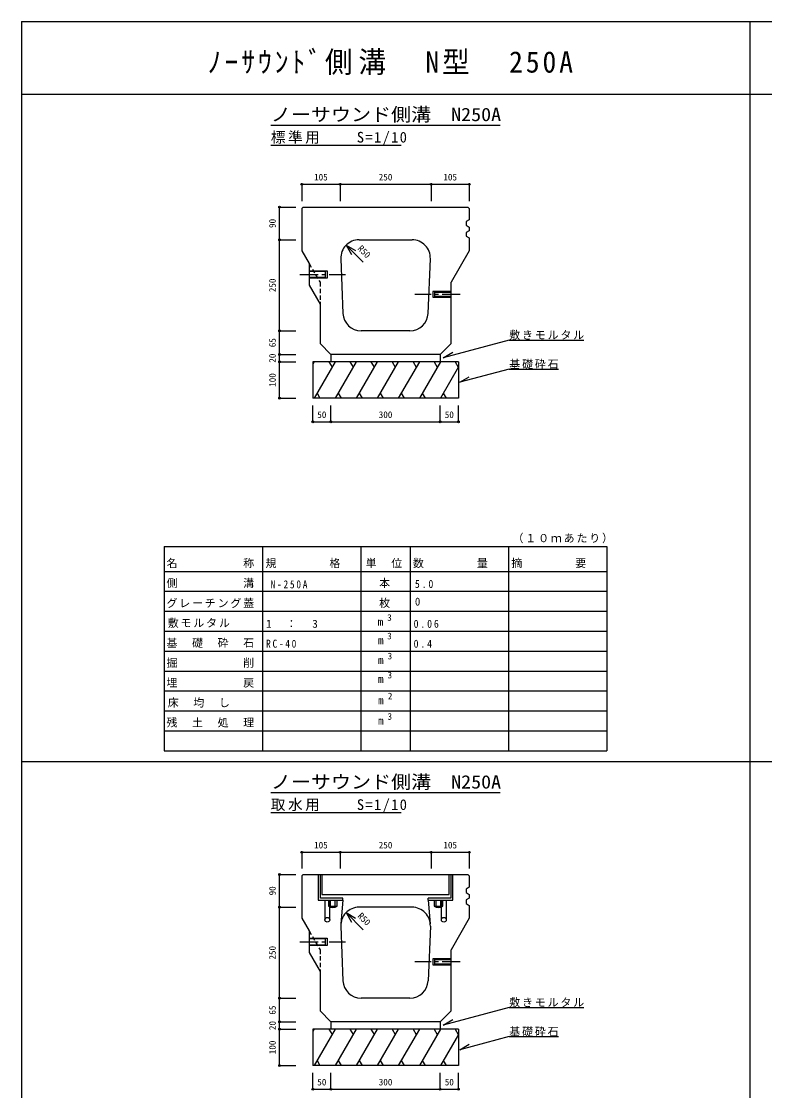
# Model space of a CAD drawing. Units: millimetres at full size, sheet at 1:10. Extents: x -4310 to 3690, y -2846 to 2854.
# Drawn here: x -4310 to -2270, y -83 to 2854 of the extents above; entities that cross this region are included whole.
import ezdxf
from ezdxf.enums import TextEntityAlignment as Align

# ---------------------------------------------------------------- set-up
doc = ezdxf.new("R2010")
doc.units = ezdxf.units.MM
doc.header["$LTSCALE"] = 10
doc.header["$PDMODE"] = 32
doc.header["$PDSIZE"] = 5
for name, pattern in [('CHAIN1', [8, 5, -1, 1, -1]), ('DASHED1', [1.8, 1.2, -0.6]), ('DOUBLE_CHAIN2', [12.8, 9, -1, 0.6, -0.6, 0.6, -1])]:
    doc.linetypes.add(name, pattern=pattern)
doc.layers.add('0-0_通り芯', color=7, linetype='Continuous')
doc.styles.add('ＭＳ ゴシック', font='')
doc.styles.get('ＭＳ ゴシック').set_extended_font_data('MS Gothic')

msp = doc.modelspace()

# ---------------------------------------------------------------- linework, layer by layer
at = {"layer": '0-0_通り芯', "color": 2}
for p, q in [((-4310.37, 2853.83), (3689.63, 2853.83)), ((-4310.37, 2853.83), (-4310.37, -2846.17)), ((-2310.37, 2853.83), (-2310.37, -2846.17)), ((-4310.37, 2653.83), (3689.63, 2653.83)), ((-4310.37, 2653.83), (3689.63, 2653.83)), ((-3461.37, 423.49), (-3461.37, 439.49)), ((-3449.37, 439.49), (-3449.37, 423.49)), ((-3171.37, 423.49), (-3171.37, 439.49)), ((-3159.37, 439.49), (-3159.37, 423.49))]:
    msp.add_line(p, q, dxfattribs=at)
at = {"layer": '0-0_通り芯'}
for p, q in [((-3625.37, 2568.83), (-2995.37, 2568.83)), ((-3625.37, 2513.83), (-3267.87, 2513.83)), ((-2970.59, 1978.6), (-2765.59, 1978.6)), ((-3460.37, 1938.83), (-3460.37, 1918.83)), ((-3160.37, 1938.83), (-3160.37, 1918.83)), ((-3510.37, 1918.83), (-3510.37, 1818.83)), ((-3110.37, 1918.83), (-3510.37, 1918.83)), ((-3506.32, 1918.83), (-3510.37, 1911.81)), ((-3448.58, 1918.83), (-3506.32, 1818.83)), ((-3465.88, 1918.83), (-3457.23, 1903.84)), ((-3390.85, 1918.83), (-3448.58, 1818.83)), ((-3408.15, 1918.83), (-3399.5, 1903.84)), ((-3333.11, 1918.83), (-3390.85, 1818.83)), ((-3350.41, 1918.83), (-3341.76, 1903.84)), ((-3275.38, 1918.83), (-3333.11, 1818.83)), ((-3292.68, 1918.83), (-3284.03, 1903.84)), ((-3217.64, 1918.83), (-3275.38, 1818.83)), ((-3234.94, 1918.83), (-3226.29, 1903.84)), ((-3159.91, 1918.83), (-3217.64, 1818.83)), ((-3177.21, 1918.83), (-3168.56, 1903.84)), ((-3119.47, 1918.83), (-3110.82, 1903.84)), ((-3110.37, 1918.83), (-3110.37, 1818.83)), ((-3110.37, 1904.63), (-3159.91, 1818.83)), ((-2970.59, 1898.8), (-2835.59, 1898.8)), ((-3498.4, 1832.55), (-3490.48, 1818.83)), ((-3440.66, 1832.55), (-3432.74, 1818.83)), ((-3382.93, 1832.55), (-3375.01, 1818.83)), ((-3325.19, 1832.55), (-3317.27, 1818.83)), ((-3267.46, 1832.55), (-3259.54, 1818.83)), ((-3209.72, 1832.55), (-3201.8, 1818.83)), ((-3151.99, 1832.55), (-3144.07, 1818.83)), ((-3110.37, 1818.83), (-3510.37, 1818.83)), ((-3917.87, 1411.37), (-2702.87, 1411.37)), ((-3917.87, 1411.37), (-3917.87, 1288.25)), ((-3647.87, 1411.37), (-3647.87, 1288.25)), ((-3377.87, 1411.37), (-3377.87, 1288.25)), ((-3242.87, 1411.37), (-3242.87, 1288.25)), ((-2972.87, 1411.37), (-2972.87, 1288.25)), ((-2702.87, 1411.37), (-2702.87, 1288.25)), ((-3917.87, 1342.97), (-2702.87, 1342.97)), ((-3917.87, 1288.25), (-2702.87, 1288.25)), ((-3917.87, 1288.25), (-3917.87, 850.49)), ((-3647.87, 1288.25), (-3647.87, 850.49)), ((-3377.87, 1288.25), (-3377.87, 850.49)), ((-3242.87, 1288.25), (-3242.87, 850.49)), ((-2972.87, 1288.25), (-2972.87, 850.49)), ((-2702.87, 1288.25), (-2702.87, 850.49)), ((-3917.87, 1233.53), (-2702.87, 1233.53)), ((-3917.87, 1178.81), (-2702.87, 1178.81)), ((-3917.87, 1124.09), (-2702.87, 1124.09)), ((-3917.87, 1069.37), (-2702.87, 1069.37)), ((-3917.87, 1014.65), (-2702.87, 1014.65)), ((-3917.87, 959.93), (-2702.87, 959.93)), ((-3917.87, 905.21), (-2702.87, 905.21)), ((-3917.87, 850.49), (-2702.87, 850.49)), ((-3832.37, 850.49), (-2923.37, 850.49)), ((-3625.37, 735.49), (-2995.37, 735.49)), ((-3625.37, 680.49), (-3267.87, 680.49)), ((-3485.37, 510.49), (-3485.37, 455.49)), ((-3135.37, 455.49), (-3135.37, 510.49)), ((-3485.37, 455.49), (-3135.37, 455.49)), ((-2970.59, 145.27), (-2765.59, 145.27)), ((-3460.37, 105.49), (-3460.37, 85.49)), ((-3160.37, 105.49), (-3160.37, 85.49)), ((-3510.37, 85.49), (-3510.37, -14.51)), ((-3110.37, 85.49), (-3510.37, 85.49)), ((-3506.32, 85.49), (-3510.37, 78.48)), ((-3448.58, 85.49), (-3506.32, -14.51)), ((-3465.88, 85.49), (-3457.23, 70.51)), ((-3390.85, 85.49), (-3448.58, -14.51)), ((-3408.15, 85.49), (-3399.5, 70.51)), ((-3333.11, 85.49), (-3390.85, -14.51)), ((-3350.41, 85.49), (-3341.76, 70.51)), ((-3275.38, 85.49), (-3333.11, -14.51)), ((-3292.68, 85.49), (-3284.03, 70.51)), ((-3217.64, 85.49), (-3275.38, -14.51)), ((-3234.94, 85.49), (-3226.29, 70.51)), ((-3159.91, 85.49), (-3217.64, -14.51)), ((-3177.21, 85.49), (-3168.56, 70.51)), ((-3110.37, 71.3), (-3159.91, -14.51)), ((-3119.47, 85.49), (-3110.82, 70.51)), ((-3110.37, 85.49), (-3110.37, -14.51)), ((-2970.59, 65.47), (-2835.59, 65.47)), ((-3110.37, -14.51), (-3510.37, -14.51)), ((-3498.4, -0.79), (-3490.48, -14.51)), ((-3440.66, -0.79), (-3432.74, -14.51)), ((-3382.93, -0.79), (-3375.01, -14.51)), ((-3325.19, -0.79), (-3317.27, -14.51)), ((-3267.46, -0.79), (-3259.54, -14.51)), ((-3209.72, -0.79), (-3201.8, -14.51)), ((-3151.99, -0.79), (-3144.07, -14.51))]:
    msp.add_line(p, q, dxfattribs=at)
at = {"layer": '0-0_通り芯', "color": 4}
for p, q in [((-3540.37, 2406.35), (-3435.37, 2406.35)), ((-3540.37, 2406.35), (-3540.37, 2359.84)), ((-3435.37, 2406.35), (-3435.37, 2359.84)), ((-3435.37, 2406.35), (-3185.37, 2406.35)), ((-3185.37, 2406.35), (-3185.37, 2359.84)), ((-3185.37, 2406.35), (-3080.37, 2406.35)), ((-3080.37, 2406.35), (-3080.37, 2359.84)), ((-3601.37, 2253.83), (-3601.37, 2343.83)), ((-3601.37, 2343.83), (-3556.37, 2343.83)), ((-3601.37, 2003.83), (-3601.37, 2253.83)), ((-3601.37, 2253.83), (-3556.37, 2253.83)), ((-3418.68, 2239.18), (-3392.7, 2224.18)), ((-3418.68, 2239.18), (-3403.68, 2213.2)), ((-3371.67, 2192.18), (-3418.68, 2239.18)), ((-3601.37, 1938.83), (-3601.37, 2003.83)), ((-3601.37, 2003.83), (-3556.37, 2003.83)), ((-3601.37, 1918.83), (-3601.37, 1938.83)), ((-3601.37, 1938.83), (-3556.37, 1938.83)), ((-3601.37, 1818.83), (-3601.37, 1918.83)), ((-3601.37, 1918.83), (-3556.37, 1918.83)), ((-3601.37, 1818.83), (-3556.37, 1818.83)), ((-3510.37, 1753.83), (-3510.37, 1798.83)), ((-3460.37, 1753.83), (-3460.37, 1798.83)), ((-3160.37, 1753.83), (-3160.37, 1798.83)), ((-3110.37, 1753.83), (-3110.37, 1798.83)), ((-3510.37, 1753.83), (-3460.37, 1753.83)), ((-3460.37, 1753.83), (-3160.37, 1753.83)), ((-3160.37, 1753.83), (-3110.37, 1753.83)), ((-4310.37, 820.49), (3689.63, 820.49)), ((-3540.37, 571.49), (-3435.37, 571.49)), ((-3540.37, 571.49), (-3540.37, 526.49)), ((-3435.37, 571.49), (-3435.37, 526.49)), ((-3435.37, 571.49), (-3185.37, 571.49)), ((-3185.37, 571.49), (-3185.37, 526.49)), ((-3185.37, 571.49), (-3080.37, 571.49)), ((-3080.37, 571.49), (-3080.37, 526.49)), ((-3601.37, 420.49), (-3601.37, 510.49)), ((-3601.37, 510.49), (-3556.37, 510.49)), ((-3489.37, 445.49), (-3489.37, 510.49)), ((-3131.37, 510.49), (-3131.37, 445.49)), ((-3125.37, 439.49), (-3125.37, 510.49)), ((-3427.37, 445.49), (-3489.37, 445.49)), ((-3427.37, 439.49), (-3427.37, 445.49)), ((-3131.37, 445.49), (-3193.37, 445.49)), ((-3193.37, 439.49), (-3193.37, 445.49)), ((-3601.37, 170.49), (-3601.37, 420.49)), ((-3601.37, 420.49), (-3556.37, 420.49)), ((-3476.87, 439.49), (-3476.87, 385.99)), ((-3463.87, 385.99), (-3463.87, 439.49)), ((-3193.37, 439.49), (-3125.37, 439.49)), ((-3156.87, 385.99), (-3156.87, 439.49)), ((-3143.87, 439.49), (-3143.87, 385.99)), ((-3418.68, 405.85), (-3392.7, 390.85)), ((-3418.68, 405.85), (-3403.68, 379.87)), ((-3371.67, 358.84), (-3418.68, 405.85)), ((-3601.37, 105.49), (-3601.37, 170.49)), ((-3601.37, 170.49), (-3556.37, 170.49)), ((-3601.37, 85.49), (-3601.37, 105.49)), ((-3601.37, 105.49), (-3556.37, 105.49)), ((-3601.37, -14.51), (-3601.37, 85.49)), ((-3601.37, 85.49), (-3556.37, 85.49)), ((-3601.37, -14.51), (-3556.37, -14.51)), ((-3510.37, -79.51), (-3510.37, -34.51)), ((-3460.37, -79.51), (-3460.37, -34.51)), ((-3160.37, -79.51), (-3160.37, -34.51)), ((-3110.37, -79.51), (-3110.37, -34.51)), ((-3510.37, -79.51), (-3460.37, -79.51)), ((-3460.37, -79.51), (-3160.37, -79.51)), ((-3160.37, -79.51), (-3110.37, -79.51))]:
    msp.add_line(p, q, dxfattribs=at)
at = {"layer": '0-0_通り芯', "color": 3}
for p, q in [((-3540.37, 2339.83), (-3540.37, 2223.83)), ((-3080.37, 2339.83), (-3084.37, 2343.83)), ((-3080.37, 2339.83), (-3080.37, 2308.83)), ((-3080.37, 2288.83), (-3080.37, 2278.83)), ((-3383.33, 2253.83), (-3237.41, 2253.83)), ((-3540.37, 2223.83), (-3520.37, 2189.19)), ((-3080.37, 2223.83), (-3130.37, 2137.22)), ((-3520.37, 2189.19), (-3520.37, 2129.19)), ((-3433.29, 2201.83), (-3427.29, 2051.83)), ((-3193.45, 2051.83), (-3187.45, 2201.83)), ((-3520.37, 2129.19), (-3490.37, 2077.22)), ((-3130.37, 1968.83), (-3130.37, 2137.22)), ((-3490.37, 2077.22), (-3490.37, 1968.83)), ((-3243.41, 2003.83), (-3377.33, 2003.83)), ((-3460.37, 1938.83), (-3490.37, 1968.83)), ((-3160.37, 1938.83), (-3130.37, 1968.83)), ((-3160.37, 1938.83), (-3460.37, 1938.83)), ((-3540.37, 506.49), (-3540.37, 390.49)), ((-3080.37, 506.49), (-3084.37, 510.49)), ((-3080.37, 506.49), (-3080.37, 475.49)), ((-3080.37, 455.49), (-3080.37, 445.49)), ((-3427.37, 439.49), (-3433.13, 374.94)), ((-3237.41, 420.49), (-3383.33, 420.49)), ((-3193.37, 439.49), (-3187.6, 374.94)), ((-3540.37, 390.49), (-3520.37, 355.85)), ((-3080.37, 390.49), (-3130.37, 303.89)), ((-3520.37, 355.85), (-3520.37, 295.85)), ((-3433.29, 368.5), (-3427.29, 218.5)), ((-3187.45, 368.5), (-3193.45, 218.5)), ((-3520.37, 295.85), (-3490.37, 243.89)), ((-3130.37, 135.49), (-3130.37, 303.89)), ((-3490.37, 243.89), (-3490.37, 135.49)), ((-3243.41, 170.49), (-3377.33, 170.49)), ((-3460.37, 105.49), (-3490.37, 135.49)), ((-3160.37, 105.49), (-3130.37, 135.49)), ((-3160.37, 105.49), (-3460.37, 105.49))]:
    msp.add_line(p, q, dxfattribs=at)
at = {"layer": '0-0_通り芯', "color": 3, "linetype": 'DASHED1'}
for p, q in [((-3520.37, 2189.19), (-3490.37, 2137.22)), ((-3490.37, 2137.22), (-3490.37, 2077.22)), ((-3520.37, 355.85), (-3490.37, 303.89)), ((-3490.37, 303.89), (-3490.37, 243.89))]:
    msp.add_line(p, q, dxfattribs=at)
at = {"layer": '0-0_通り芯', "linetype": 'CHAIN1'}
for p, q in [((-3545.37, 2158.83), (-3420.37, 2158.83)), ((-3105.37, 2103.83), (-3230.37, 2103.83)), ((-3545.37, 325.49), (-3420.37, 325.49)), ((-3105.37, 270.49), (-3230.37, 270.49))]:
    msp.add_line(p, q, dxfattribs=at)
at = {"layer": '0-0_通り芯', "color": 4, "linetype": 'DOUBLE_CHAIN2'}
msp.add_line((-4310.37, 820.49), (3689.63, 820.49), dxfattribs=at)
at = {"layer": '0-0_通り芯', "color": 3}
for points in [[(-3540.37, 2339.83), (-3536.37, 2343.83), (-3084.37, 2343.83)], [(-3080.37, 2308.83), (-3089.37, 2303.83), (-3089.37, 2293.83), (-3080.37, 2288.83)], [(-3080.37, 2278.83), (-3089.37, 2273.83), (-3089.37, 2263.83), (-3080.37, 2258.83), (-3080.37, 2223.83)], [(-3540.37, 506.49), (-3536.37, 510.49), (-3084.37, 510.49)], [(-3080.37, 475.49), (-3089.37, 470.49), (-3089.37, 460.49), (-3080.37, 455.49)], [(-3080.37, 445.49), (-3089.37, 440.49), (-3089.37, 430.49), (-3080.37, 425.49), (-3080.37, 390.49)]]:
    msp.add_lwpolyline(points, dxfattribs=at)
at = {"layer": '0-0_通り芯'}
for points in [[(-3520.37, 2168.83), (-3470.37, 2168.83), (-3470.37, 2148.83), (-3520.37, 2148.83)], [(-3520.37, 2150.83), (-3475.37, 2150.83), (-3475.37, 2166.83), (-3520.37, 2166.83)], [(-3130.37, 2111.83), (-3180.37, 2111.83), (-3180.37, 2095.83), (-3130.37, 2095.83)], [(-3130.37, 2097.83), (-3175.37, 2097.83), (-3175.37, 2109.83), (-3130.37, 2109.83)], [(-2970.59, 1978.6), (-3152.1, 1929.97), (-3126.12, 1944.97)], [(-2970.59, 1898.8), (-3106.48, 1862.39), (-3080.5, 1877.39)], [(-3520.37, 335.49), (-3470.37, 335.49), (-3470.37, 315.49), (-3520.37, 315.49)], [(-3520.37, 317.49), (-3475.37, 317.49), (-3475.37, 333.49), (-3520.37, 333.49)], [(-3130.37, 278.49), (-3180.37, 278.49), (-3180.37, 262.49), (-3130.37, 262.49)], [(-3130.37, 264.49), (-3175.37, 264.49), (-3175.37, 276.49), (-3130.37, 276.49)], [(-2970.59, 145.27), (-3152.1, 96.64), (-3126.12, 111.64)], [(-2970.59, 65.47), (-3106.48, 29.06), (-3080.5, 44.06)]]:
    msp.add_lwpolyline(points, dxfattribs=at)
at = {"layer": '0-0_通り芯', "color": 4}
msp.add_lwpolyline([(-3495.37, 510.49), (-3495.37, 439.49), (-3427.37, 439.49)], dxfattribs=at)
at = {"layer": '0-0_通り芯', "color": 2}
for points in [[(-3467.37, 439.49), (-3467.37, 423.49), (-3443.37, 423.49), (-3443.37, 439.49)], [(-3177.37, 439.49), (-3177.37, 423.49), (-3153.37, 423.49), (-3153.37, 439.49)]]:
    msp.add_lwpolyline(points, dxfattribs=at)
at = {"layer": '0-0_通り芯', "color": 4}
for centre in [(-3470.37, 385.99), (-3150.37, 385.99)]:
    msp.add_circle(centre, 6.5, dxfattribs=at)
at = {"layer": '0-0_通り芯', "color": 3}
for centre, start, end in [((-3383.33, 2203.83), 90, 182.29061), ((-3237.41, 2203.83), 357.70939, 90), ((-3377.33, 2053.83), 182.29061, 270), ((-3243.41, 2053.83), 270, 357.70939), ((-3383.33, 370.49), 90, 182.29061), ((-3237.41, 370.49), 357.70939, 90), ((-3377.33, 220.49), 182.29061, 270), ((-3243.41, 220.49), 270, 357.70939)]:
    msp.add_arc(centre, 50, start, end, dxfattribs=at)
at = {"layer": '0-0_通り芯', "color": 2}
for centre in [(-3455.37, 439.49), (-3165.37, 439.49)]:
    msp.add_arc(centre, 20, 233.1301, 306.8699, dxfattribs=at)
at = {"layer": '0-0_通り芯', "color": 4}
for p in [(-3540.37, 2406.35), (-3435.37, 2406.35), (-3185.37, 2406.35), (-3080.37, 2406.35), (-3601.37, 2343.83), (-3601.37, 2253.83), (-3601.37, 2003.83), (-3601.37, 1938.83), (-3601.37, 1918.83), (-3601.37, 1818.83), (-3510.37, 1753.83), (-3460.37, 1753.83), (-3160.37, 1753.83), (-3110.37, 1753.83), (-3540.37, 571.49), (-3435.37, 571.49), (-3185.37, 571.49), (-3080.37, 571.49), (-3601.37, 510.49), (-3601.37, 420.49), (-3601.37, 170.49), (-3601.37, 105.49), (-3601.37, 85.49), (-3601.37, -14.51), (-3510.37, -79.51), (-3460.37, -79.51), (-3160.37, -79.51), (-3110.37, -79.51)]:
    msp.add_point(p, dxfattribs=at)

# ---------------------------------------------------------------- texts
at = {"layer": '0-0_通り芯', "color": 3, "style": 'ＭＳ ゴシック', "width": 1.1}
for p in [(-3625.37, 2568.83), (-3625.37, 735.49)]:
    msp.add_text('ノーサウンド側溝\u3000N250A', height=36.66, dxfattribs=at).set_placement(p, align=Align.BOTTOM_LEFT)
at = {"layer": '0-0_通り芯', "color": 4, "style": 'ＭＳ ゴシック'}
for s, p in [('105', (-3506.62, 2411.35)), ('250', (-3329.12, 2411.35)), ('105', (-3151.62, 2411.35)), ('50', (-3497.87, 1758.83)), ('300', (-3329.12, 1758.83)), ('50', (-3147.87, 1758.83)), ('3', (-3305.84, 1201.43)), ('3', (-3305.84, 1150.82)), ('3', (-3304.67, 1095.76)), ('3', (-3304.94, 1043.5)), ('2', (-3304.04, 985.97)), ('3', (-3304.94, 929.89)), ('105', (-3506.62, 576.49)), ('250', (-3329.12, 576.49)), ('105', (-3151.62, 576.49)), ('50', (-3497.87, -74.51)), ('300', (-3329.12, -74.51)), ('50', (-3147.87, -74.51))]:
    msp.add_text(s, height=18.33, dxfattribs=at).set_placement(p, align=Align.BOTTOM_LEFT)
for s, rotation, p in [('90', 90, (-3606.37, 2286.33)), ('R50', 315, (-3392.7, 2224.18)), ('250', 90, (-3606.37, 2110.08)), ('65', 90, (-3606.37, 1958.83)), ('20', 90, (-3606.37, 1916.33)), ('100', 90, (-3606.37, 1850.08)), ('90', 90, (-3606.37, 452.99)), ('R50', 315, (-3392.7, 390.85)), ('250', 90, (-3606.37, 276.74)), ('65', 90, (-3606.37, 125.49)), ('20', 90, (-3606.37, 82.99)), ('100', 90, (-3606.37, 16.74))]:
    msp.add_text(s, height=18.33, rotation=rotation, dxfattribs=at).set_placement(p, align=Align.BOTTOM_LEFT)
at = {"layer": '0-0_通り芯', "style": 'ＭＳ ゴシック'}
for s, p in [('0', (-3229.87, 1242.47)), ('m', (-3331.94, 1187.07)), ('m', (-3331.04, 1136.45)), ('m', (-3331.04, 1081.73)), ('m', (-3331.04, 1029.75)), ('m', (-3330.95, 971.61)), ('m', (-3330.77, 915.52))]:
    msp.add_text(s, height=21.99, dxfattribs=at).set_placement(p, align=Align.BOTTOM_LEFT)
at = {"layer": '0-0_通り芯', "color": 2, "insert": (-3798.73, 2706.61), "char_height": 58.65, "attachment_point": 7, "style": 'ＭＳ ゴシック'}
msp.add_mtext('\\T1.21;\\W0.95;ﾉｰｻｳﾝﾄﾞ側溝\u3000N型\u3000250A', dxfattribs=at)
at = {"layer": '0-0_通り芯', "attachment_point": 7, "style": 'ＭＳ ゴシック'}
for s, insert, char_height in [('\\T1.18;標準用\u3000\u3000S=1/10', (-3625.37, 2513.83), 29.33), ('\\T1.17;敷きモルタル', (-2970.59, 1978.6), 21.99), ('\\T1.17;基礎砕石', (-2970.59, 1898.8), 21.99), ('\\T1.17;（１０ｍあたり）', (-2961.61, 1420.31), 21.99), ('\\T1.17;名\u3000\u3000\u3000\u3000\u3000称', (-3911.87, 1351.91), 21.99), ('\\T1.17;規\u3000\u3000\u3000\u3000格', (-3640.12, 1351.91), 21.99), ('\\T1.17;単\u3000位', (-3364.87, 1351.91), 21.99), ('\\T1.17;数\u3000\u3000\u3000\u3000量', (-3235.12, 1351.91), 21.99), ('\\T1.17;摘\u3000\u3000\u3000\u3000要', (-2965.12, 1351.91), 21.99), ('\\T1.17;側\u3000\u3000\u3000\u3000\u3000溝', (-3911.87, 1297.19), 21.99), ('\\T1.17;\u3000本', (-3363.12, 1297.19), 21.99), ('\\T1.39;\\W0.85;N-250A', (-3625.98, 1296.18), 21.99), ('\\T1.38;\\W0.9;5.0', (-3229.87, 1297.19), 21.99), ('\\T1.17;グレーチング蓋', (-3911.87, 1242.47), 21.99), ('\\T1.17;\u3000枚', (-3363.12, 1242.47), 21.99), ('\\T1.17;敷モルタル', (-3908.37, 1187.75), 21.99), ('\\T1.21;1\u3000：\u30003', (-3638.37, 1187.75), 21.99), ('\\T1.38;\\W0.9;0.06', (-3233.37, 1187.75), 21.99), ('\\T1.17;基\u3000礎\u3000砕\u3000石', (-3911.87, 1133.03), 21.99), ('\\T1.38;\\W0.85;RC-40', (-3638.37, 1133.03), 21.99), ('\\T1.38;\\W0.9;0.4', (-3233.37, 1133.03), 21.99), ('\\T1.17;掘\u3000\u3000\u3000\u3000\u3000削', (-3911.87, 1078.31), 21.99), ('\\T1.17;埋\u3000\u3000\u3000\u3000\u3000戻', (-3911.87, 1023.59), 21.99), ('\\T1.17;床\u3000均\u3000し', (-3908.37, 968.87), 21.99), ('\\T1.17;残\u3000土\u3000処\u3000理', (-3911.87, 914.15), 21.99), ('\\T1.18;取水用\u3000\u3000S=1/10', (-3625.37, 680.49), 29.33), ('\\T1.17;敷きモルタル', (-2970.59, 145.27), 21.99), ('\\T1.17;基礎砕石', (-2970.59, 65.47), 21.99)]:
    msp.add_mtext(s, dxfattribs=dict(at, insert=insert, char_height=char_height))

doc.saveas('drawing.dxf')
